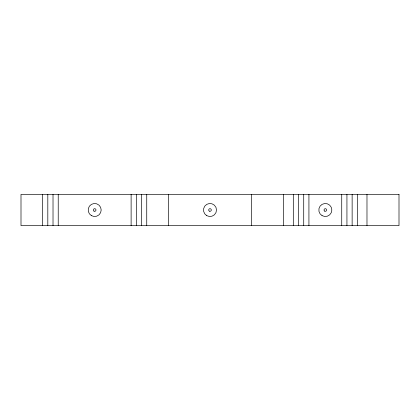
<?xml version="1.0" encoding="UTF-8"?>
<svg xmlns="http://www.w3.org/2000/svg" width="420" height="420" viewBox="0 0 420 420"><rect width="100%" height="100%" fill="white"/><g stroke="black" fill="none" stroke-linecap="round" stroke-linejoin="round"><path stroke-width="0.63" d="M366.98 194.381L366.98 225.619M357.346 194.381L357.346 225.619M352.139 194.381L352.139 225.619M346.936 194.381L346.936 225.619M341.728 194.381L341.728 225.619M308.926 194.381L308.926 225.619M303.718 194.381L303.718 225.619M298.515 194.381L298.515 225.619M293.307 194.381L293.307 225.619M283.673 194.381L283.673 225.619M251.654 194.381L251.654 225.619M168.347 194.381L168.347 225.619M146.738 194.381L146.738 225.619M141.535 194.381L141.535 225.619M136.327 194.381L136.327 225.619M131.119 194.381L131.119 225.619M58.228 194.381L58.228 225.619M53.02 194.381L53.02 225.619M47.812 194.381L47.812 225.619M42.609 194.381L42.609 225.619M399 194.381L21 194.381L21 225.619L399 225.619L399 194.381M206.745 215.639A6.51 6.51 0 0 0 216.51 210A6.51 6.51 0 0 0 206.745 204.362A6.51 6.51 0 0 0 206.745 215.639M209.349 211.129A1.302 1.302 0 0 0 211.302 210A1.302 1.302 0 0 0 209.349 208.871A1.302 1.302 0 0 0 209.349 211.129M91.418 215.639A6.51 6.51 0 0 0 101.183 210A6.51 6.51 0 0 0 91.418 204.362A6.51 6.51 0 0 0 91.418 215.639M94.022 211.129A1.302 1.302 0 0 0 95.975 210A1.302 1.302 0 0 0 94.022 208.871A1.302 1.302 0 0 0 94.022 211.129M322.072 215.639A6.51 6.51 0 0 0 331.837 210A6.51 6.51 0 0 0 322.072 204.362A6.51 6.51 0 0 0 322.072 215.639M324.576 211.066A1.302 1.302 0 0 0 326.623 210.116A1.302 1.302 0 0 0 324.781 208.819A1.302 1.302 0 0 0 324.576 211.066"/></g></svg>
